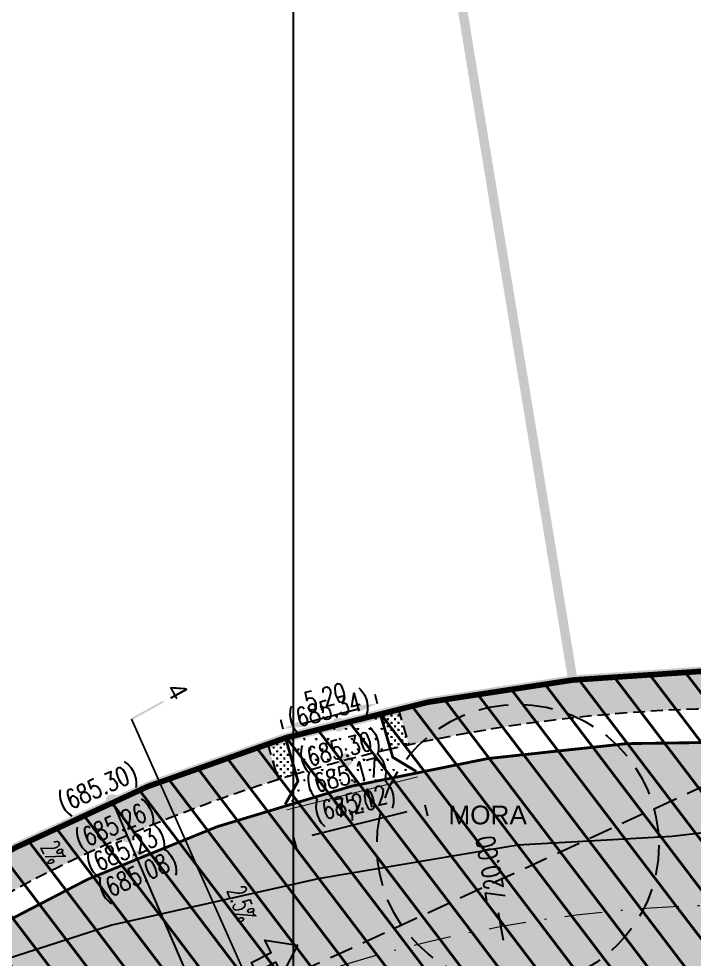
# Model space of a CAD drawing. Extents: x 352140 to 354978, y 6304672 to 6307963.
# Drawn here: x 352285.3 to 352321.4, y 6306026.4 to 6306076.6 of the extents above; entities that cross this region are included whole.
import ezdxf
from ezdxf.enums import TextEntityAlignment as Align

# ---------------------------------------------------------------- set-up
doc = ezdxf.new("R2010")
doc.units = 0
for name, pattern in [('CENTER', [50.8, 31.75, -6.35, 6.35, -6.35]), ('CONTINUOS', [0]), ('DASHDOT', [1, 0.5, -0.25, 0, -0.25]), ('DASHDOTX2', [2, 1, -0.5, 0, -0.5]), ('DASHED', [19.05, 12.7, -6.35]), ('HIDDEN', [9.525, 6.35, -3.175])]:
    doc.linetypes.add(name, pattern=pattern)
doc.layers.get('0').update_dxf_attribs({"linetype": 'CONTINUOUS'})
for name, color, linetype in [('00-S2_ALL AREA APORTANTES', 150, 'CONTINUOUS'), ('01_Dem Ext_Transl_niv.anillo', 130, 'CONTINUOUS'), ('02_Geo ext_Acotamiento', 7, 'CONTINUOUS'), ('02_Geo ext_Eje', 4, 'CONTINUOUS'), ('02_Geo ext_Geometria', 2, 'CONTINUOUS'), ('03_Pav ext_Escurrimiento', 2, 'CONTINUOUS'), ('03_Pav ext_HCV', 34, 'CONTINUOUS'), ('03_Pav ext_Linea de Corte', 6, 'CONTINUOUS'), ('03_Pav ext_Vereda HC', 42, 'CONTINUOUS'), ('03_Pav proy_Solera Tipo A', 1, 'CONTINUOUS'), ('03_S2_Pav ext_Borde vereda', 7, 'CONTINUOUS'), ('03_S3_Pav ext_Cota', 2, 'CONTINUOUS'), ('1-coordenadas', 8, 'CONTINUOUS'), ('1-MORA', 200, 'BATTING')]:
    doc.layers.add(name, color=color, linetype=linetype)
doc.layers.add('0_ASD_LINEA OFICIAL', color=253, linetype='DASHDOT', lineweight=20)
doc.layers.add('EJE PROYECTADO', color=7, linetype='DASHDOTX2', lineweight=15)
doc.styles.add('A', font='arial.ttf', dxfattribs={"height": 2})
doc.styles.add('JPG_2MM', font='simplex.shx', dxfattribs={"height": 1})
doc.styles.add('NEGRITA', font='swisse.ttf')
doc.styles.add('ROMANS', font='romans.shx', dxfattribs={"width": 0.75})
doc.linetypes.add('BATTING', pattern='A,0.0001,-0.1,[134,ltypeshp.shx,S=0.1,R=0,X=-0.1,Y=0],-0.2,[134,ltypeshp.shx,S=0.1,R=180,X=0.1,Y=0],-0.1', length=0.4001)
doc.dimstyles.new('Principal', dxfattribs={"dimscale": 0, "dimtxt": 2, "dimasz": 2, "dimexe": 1, "dimexo": 1, "dimtad": 1, "dimrnd": 0.05, "dimzin": 1, "dimtxsty": 'ROMANS', "dimcen": 2.5, "dimclrt": 2, "dimaunit": 2, "dimadec": 0, "dimazin": 0, "dimtfac": 1, "dimtmove": 0, "dimatfit": 3, "dimfxl": 1, "dimfxlon": 1, "dimarcsym": 0})
pattern_1 = [(359.999999999, (0, 0), (0.317500000006, 0.5499261309), [0.079375, -0.555625]), (90, (0.0397, -4e-13), (-0.317499999994, 0.549926130908), [0.0396875, -1.06016476181]), (90, (0.0496, -5e-13), (-0.317499999994, 0.549926130908), [0.03175, -1.06810226181]), (90, (0.02977, -3e-13), (-0.317499999994, 0.549926130908), [0.03175, -1.06810226181]), (59.999999999, (0.05953, -6e-13), (-0.317499999563, 0.549926131157), [0.0254, -0.6096]), (119.999999999, (0.01984, -2e-13), (-0.63499999957, 2.56e-10), [0.0254, -0.6096])]

# ---------------------------------------------------------------- blocks, each defined once
blk = doc.blocks.new('COORDENADAS')
at = {"layer": '1-coordenadas'}
blk.add_line((120, -900.625), (120, -0.625), dxfattribs=at)
blk = doc.blocks.new('*U962')
at = {"layer": 'EJE PROYECTADO', "color": 7, "linetype": 'DASHDOT', "lineweight": 15, "ltscale": 4}
blk.add_arc((352323.982, 6305956.912), 72.372, 63.50553, 114.73439, dxfattribs=at)
blk = doc.blocks.new('sta_tic')
blk.add_line((0, -1.5), (0, 1.5))
blk = doc.blocks.new('*D1125')
at = {"layer": '02_Geo ext_Acotamiento', "color": 0, "lineweight": -2, "transparency": 16777216}
for p, q in [((352279.341, 6306029.026), (352278.922, 6306028.754)), ((352279.885, 6306028.187), (352292.392, 6306008.883)), ((352292.936, 6306008.043), (352292.516, 6306007.771))]:
    blk.add_line(p, q, dxfattribs=at)
at = {"layer": '02_Geo ext_Acotamiento', "color": 0, "transparency": 16777216}
for points in [[(352280.025, 6306028.278), (352279.745, 6306028.096), (352279.341, 6306029.026)], [(352292.532, 6306008.973), (352292.252, 6306008.792), (352292.936, 6306008.043)]]:
    blk.add_solid(points, dxfattribs=at)
at = {"layer": '02_Geo ext_Acotamiento', "color": 2, "transparency": 16777216, "insert": (352286.9, 6306019.028), "char_height": 1, "attachment_point": 5, "rotation": 302.9384, "style": 'ROMANS'}
blk.add_mtext('25,00', dxfattribs=at)
blk = doc.blocks.new('*D1176')
at = {"layer": '02_Geo ext_Acotamiento', "color": 0, "lineweight": -2, "transparency": 16777216}
for p, q in [((352304.48, 6306040.022), (352304.347, 6306040.52)), ((352300.406, 6306038.948), (352303.51, 6306039.778)), ((352299.444, 6306038.675), (352299.311, 6306039.172))]:
    blk.add_line(p, q, dxfattribs=at)
at = {"layer": '02_Geo ext_Acotamiento', "color": 0, "transparency": 16777216}
for points in [[(352303.467, 6306039.939), (352303.553, 6306039.617), (352304.476, 6306040.037)], [(352300.363, 6306039.109), (352300.449, 6306038.787), (352299.44, 6306038.689)]]:
    blk.add_solid(points, dxfattribs=at)
at = {"layer": '02_Geo ext_Acotamiento', "color": 2, "transparency": 16777216, "insert": (352301.723, 6306040.24), "char_height": 1, "attachment_point": 5, "rotation": 14.9809, "style": 'ROMANS'}
blk.add_mtext('5,20', dxfattribs=at)
blk = doc.blocks.new('*D1177')
at = {"layer": '02_Geo ext_Acotamiento', "color": 0, "lineweight": -2, "transparency": 16777216}
for p, q in [((352300.998, 6306033.001), (352306.053, 6306034.276)), ((352306.995, 6306034.627), (352307.145, 6306034.036)), ((352300.001, 6306032.863), (352300.15, 6306032.271))]:
    blk.add_line(p, q, dxfattribs=at)
at = {"layer": '02_Geo ext_Acotamiento', "color": 0, "transparency": 16777216}
for points in [[(352306.012, 6306034.438), (352306.093, 6306034.114), (352307.022, 6306034.521)], [(352300.957, 6306033.162), (352301.039, 6306032.839), (352300.028, 6306032.756)]]:
    blk.add_solid(points, dxfattribs=at)
at = {"layer": '02_Geo ext_Acotamiento', "color": 2, "transparency": 16777216, "insert": (352303.303, 6306034.519), "char_height": 1, "attachment_point": 5, "rotation": 14.1596, "style": 'ROMANS'}
blk.add_mtext('7,20', dxfattribs=at)
blk = doc.blocks.new('A$C27410629')
at = {"layer": '0_ASD_LINEA OFICIAL', "ltscale": 8, "const_width": 0.5}
for points in [[(110.932, 1279.578), (99.953, 1346.361), (205.853, 1360.912), (205.853, 1360.912), (224.068, 1237.141)], [(110.932, 1279.578), (99.953, 1346.361), (6.684, 1333.564), (11.317, 1240.807), (13.576, 1195.446), (13.77, 1191.844), (39.524, 1192.667)]]:
    blk.add_lwpolyline(points, dxfattribs=at)
at = {"layer": '0_ASD_LINEA OFICIAL', "ltscale": 8}
blk.add_lwpolyline([(76.795, 1069.872, 0.5, 0.5, 0.00826), (73.751, 1083.846, 0.5, 0.5, 0.028444), (70.023, 1095.124, 0.5, 0.5, -0.012564), (61.852, 1118.104, 0.5, 0.5, -0.000048), (57.166, 1131.529, 0.5, 0.5, -0.013664), (47.353, 1157.145, 0.5, 0.5, -0.058265), (39.524, 1192.667, 0.5, 0.5, 0), (39.524, 1192.667, 0.5, 0.5, -0.003962), (39.31, 1195.102, 0.5, 0.5, -0.274101), (74.42, 1266.696, 0.5, 0.5, 0), (74.42, 1266.696, 0.5, 0.5, -0.117635), (110.932, 1279.578, 0.5, 0.5, -0.105448), (145.793, 1276.067, 0.5, 0.5, -0.042273), (159.013, 1270.584, 0.5, 0.5, 0), (184.1, 1256.74, 0.5, 0.5, 0.018937), (195.809, 1250.819, 0.5, 0.5, -0.011475), (213.872, 1241.445, 0.5, 0.5, 0.049621), (224.068, 1237.141, 0.5, 0.5, 0), (224.068, 1237.141, 0.5, 0.5, 0), (224.068, 1237.141, 0.5, 0.5, 0.088932), (244.73, 1234.105, 0.5, 0.5, 0.019373), (253.114, 1234.676, 0.5, 0.5, 0.023388), (286.019, 1240.578, 0.5, 0.5, 0.029815), (329.828, 1253.396, 0.5, 0.5, 0.005373)], format="xyseb", dxfattribs=at)

msp = doc.modelspace()

# ---------------------------------------------------------------- hatches: boundary and pattern name
at = {"layer": '00-S2_ALL AREA APORTANTES', "linetype": 'DASHED', "lineweight": 40, "ltscale": 0.25}
h = msp.add_hatch(dxfattribs=at)
h.set_pattern_fill('ANSI31', color=40, scale=0.5, angle=82.24516605)
h.paths.add_polyline_path([(352329.958, 6306041.577, 0.111504), (352293.034, 6306035.93, 0.009385), (352290.317, 6306034.821), (352295.275, 6306023.347, -0.120164), (352329.079, 6306029.105)])
h = msp.add_hatch(dxfattribs=at)
h.set_pattern_fill('ANSI31', color=150, scale=0.5, angle=82.24516605)
h.paths.add_polyline_path([(352293.701, 6306022.645, -0.005954), (352295.275, 6306023.347), (352290.317, 6306034.821, 0.144518), (352256.264, 6306006.523), (352266.649, 6305999.563, -0.137888)])
h = msp.add_hatch(dxfattribs=at)
h.set_pattern_fill('ANSI31', color=150, scale=0.5, angle=82.24516605)
h.paths.add_polyline_path([(352329.079, 6306029.105, 0.120164), (352295.275, 6306023.347), (352300.233, 6306011.873, -0.120172), (352328.2, 6306016.636)])
at = {"layer": '03_Pav ext_HCV'}
h = msp.add_hatch(dxfattribs=at)
h.set_pattern_fill('SWAMP', color=150, scale=0.025, style=0)
h.set_pattern_definition(pattern_1)
h.paths.add_polyline_path([(352304.609, 6306039.539, 0.015373), (352299.573, 6306038.192), (352300.127, 6306036.264, -0.015715), (352305.164, 6306037.606)])
h.paths.add_polyline_path([(352306.545, 6306036.412), (352305.291, 6306037.166), (352305.164, 6306037.606, 0.015715), (352300.127, 6306036.264), (352300.234, 6306035.891), (352299.551, 6306034.648, -0.022527)])
h = msp.add_hatch(dxfattribs=at)
h.set_pattern_fill('SWAMP', color=256, scale=0.025, style=0)
h.set_pattern_definition(pattern_1)
h.paths.add_polyline_path([(352360.868, 6306028.318, 0.28675), (352276.141, 6306023.176, 0.0187), (352271.771, 6306019.639, 0.138773), (352249.421, 6305985.326, 0.082117), (352247.11, 6305968.544), (352254.115, 6305968.473, -0.084919), (352256.178, 6305983.481, -0.137857), (352276.374, 6306014.366, -0.082167), (352277.763, 6306015.224), (352283.61, 6306017.626, -0.756292), (352284.323, 6306016.718), (352280.518, 6306011.509, -0.056138), (352279.761, 6306010.685, 0.137853), (352260.987, 6305982.105), (352259.47, 6305977.322, 0.031254), (352257.252, 6305968.441), (352264.368, 6305968.369, -0.026655), (352266.142, 6305975.205), (352267.659, 6305979.988, -0.134759), (352283.841, 6306004.951, 0.053092), (352286.688, 6306008.088), (352291.838, 6306015.138, -0.131534), (352295.864, 6306018.384, -0.22459), (352352.368, 6306016.968, -0.177147), (352353.778, 6306015.465), (352355.026, 6306012.534, 0.158755), (352356.247, 6306011.134), (352356.615, 6306010.905, 0.031279), (352404.264, 6305985.297, 0.154918), (352406.065, 6305985.074), (352409.365, 6305985.688, -0.15161), (352411.131, 6305985.481, 0.096079), (352450.563, 6305976.41, 0.02016), (352451.664, 6305976.418, 0.030451), (352465.817, 6305977.968, -0.006249), (352484.7, 6305980.987, 0.020638), (352496.406, 6305983.221, 0.002065), (352497.566, 6305983.498), (352495.91, 6305990.6), (352492.998, 6305990.597, -0.787443), (352492.723, 6305991.731), (352495.342, 6305993.034), (352493.682, 6306000.152, 0.030881), (352481.519, 6305996.59, -0.064439), (352455.735, 6305990.741), (352459.243, 6305990.831), (352455.735, 6305990.741, -0.011481), (352451.018, 6305990.403, -0.027768), (352440.821, 6305991.327), (352444.25, 6305990.587), (352440.821, 6305991.327, -0.070207), (352416.088, 6305998.602), (352416.602, 6305998.042), (352413.004, 6305999.994, -0.035722)])
at = {"layer": '03_Pav ext_Vereda HC'}
h = msp.add_hatch(dxfattribs=at)
h.set_pattern_fill('DOTS', color=256, scale=0.2, style=0)
h.paths.add_polyline_path([(352461.265, 6305996.923, -0.006362), (352458.567, 6305996.559), (352458.804, 6305994.573, 0.006374), (352461.558, 6305994.945, 0.022542), (352495.22, 6306001.482), (352495.35, 6306000.925), (352499.24, 6306001.857), (352499.104, 6306002.441, 0.018379), (352525.946, 6306010.281), (352525.285, 6306012.169, -0.04355)])
h.paths.add_polyline_path([(352444.877, 6305995.776), (352444.639, 6305993.778, 0.016501), (352451.829, 6305993.95), (352451.591, 6305995.94, -0.015697)])
h.paths.add_polyline_path([(352418.726, 6306002.697), (352417.895, 6306000.876, 0.077529), (352437.673, 6305994.479), (352437.91, 6305996.467, -0.07753)])
h.paths.add_polyline_path([(352399.555, 6306012.637, -0.017844), (352388.064, 6306018.453), (352362.976, 6306032.296, 0.175924), (352305.585, 6306039.763), (352306.141, 6306037.828, -0.175094), (352362.033, 6306030.532), (352387.097, 6306016.702, 0.017813), (352398.695, 6306010.831, -0.008288), (352411.713, 6306004.189), (352412.545, 6306006.012, 0.008233)])
h = msp.add_hatch(dxfattribs=at)
h.set_pattern_fill('CROSS', color=0, scale=0.03, style=0)
h.paths.add_polyline_path([(352305.585, 6306039.763, 0.002953), (352304.609, 6306039.539), (352305.164, 6306037.606, -0.003019), (352306.141, 6306037.828)])
h = msp.add_hatch(dxfattribs=at)
h.set_pattern_fill('CROSS', color=0, scale=0.03, style=0)
h.paths.add_polyline_path([(352299.573, 6306038.192, 0.002949), (352298.617, 6306037.898), (352299.171, 6306035.971, -0.003014), (352300.127, 6306036.264)])
h = msp.add_hatch(dxfattribs=at)
h.set_pattern_fill('DOTS', color=256, scale=0.2, style=0)
h.paths.add_polyline_path([(352245.122, 6305966.765, -0.29647), (352293.78, 6306034.074, -0.01723), (352299.171, 6306035.971), (352298.617, 6306037.898, 0.01746), (352293.034, 6306035.93, 0.331704), (352243.273, 6305956.815, 0.025875), (352245.297, 6305941.433), (352247.25, 6305941.873, -0.025742), (352245.267, 6305956.973, -0.01903), (352245.029, 6305962.765), (352247.184, 6305962.743), (352247.099, 6305963.421, -0.015971), (352246.789, 6305966.748)])
h.paths.add_polyline_path([(352253.203, 6305919.521, -0.027295), (352248.679, 6305935.021), (352246.729, 6305934.58, 0.027318), (352251.316, 6305918.857, 0.013664), (352261.129, 6305893.241), (352268.112, 6305873.236, 0.017415), (352273.982, 6305856.846, -0.040658), (352278.541, 6305841.982, -0.002815), (352279.585, 6305837.24), (352281.547, 6305837.633, 0.002828), (352280.493, 6305842.417, 0.040614), (352275.845, 6305857.576, -0.017452), (352270.009, 6305873.87), (352262.999, 6305893.954, -0.013692)])

# ---------------------------------------------------------------- linework, layer by layer
at = {"layer": '00-S2_ALL AREA APORTANTES', "color": 150, "ltscale": 0.25}
msp.add_lwpolyline([(352290.317, 6306034.821), (352300.233, 6306011.873)], dxfattribs=at)
at = {"layer": '01_Dem Ext_Transl_niv.anillo', "linetype": 'HIDDEN', "ltscale": 0.25}
msp.add_circle((352311.964, 6306032.468), 7.522, dxfattribs=at)
at = {"layer": '02_Geo ext_Eje', "linetype": 'CENTER', "ltscale": 0.1, "const_width": 0.3, "flags": 128}
msp.add_lwpolyline([(352312.187, 6305350.253), (352300.27, 6305525.493), (352298.81, 6305526.329), (352298.124, 6305536.419), (352297.466, 6305554.947), (352300.373, 6305560.093, -0.003728), (352298.887, 6305583.425), (352295.939, 6305635.972), (352293.844, 6305666.194, -0.018402), (352293.344, 6305681.639, 0.015172), (352293.186, 6305687.704), (352288.488, 6305771.091, 0.009387), (352287.084, 6305789.506, 0.024149), (352280.76, 6305831.584), (352280.76, 6305831.584, 0.00826), (352277.716, 6305845.558, 0.028444), (352273.988, 6305856.836, -0.012564), (352265.817, 6305879.816, -0.000048), (352261.131, 6305893.241, -0.013664), (352251.318, 6305918.857, -0.058265), (352243.489, 6305954.379), (352243.489, 6305954.379, -0.003962), (352243.275, 6305956.815, -0.274101), (352278.385, 6306028.408), (352278.385, 6306028.408, -0.117635), (352314.897, 6306041.29, -0.105448), (352349.758, 6306037.779, -0.042273), (352362.978, 6306032.296), (352388.065, 6306018.453, 0.018937), (352399.773, 6306012.531, -0.011475), (352417.837, 6306003.157, 0.049621), (352428.033, 6305998.853), (352428.033, 6305998.853), (352428.033, 6305998.853, 0.088932), (352448.695, 6305995.817, 0.019373), (352457.079, 6305996.388, 0.023388), (352489.984, 6306002.291, 0.029815), (352533.792, 6306015.108, 0.005373), (352539.52, 6306017.216, -0.020389), (352573.144, 6306028.108, -0.010338), (352585.981, 6306031.484, -0.011736), (352605.848, 6306035.894), (352704.857, 6306049.873)], format="xyb", dxfattribs=at)
at = {"layer": '02_Geo ext_Geometria', "color": 251, "linetype": 'DASHED', "ltscale": 0.1}
msp.add_line((352325.611, 6306037.345), (352293.701, 6306022.645), dxfattribs=at)
at = {"layer": '03_Pav ext_Escurrimiento', "elevation": 0}
msp.add_lwpolyline([(352288.268, 6306031.833, 0, 0.32, 0), (352287.956, 6306032.466, 0, 0, 0), (352287.602, 6306033.186, 0, 0, 0)], format="xyseb", dxfattribs=at)
at = {"layer": '03_Pav ext_Escurrimiento'}
msp.add_lwpolyline([(352297.764, 6306030.746, 0, 0.4, 0), (352298.055, 6306029.912, 0, 0, 0), (352298.432, 6306028.835, 0, 0, 0)], format="xyseb", dxfattribs=at)
at = {"layer": '03_Pav ext_Linea de Corte', "color": 6}
msp.add_lwpolyline([(352293.111, 6306040.173, 0, 0.6, 0), (352292.203, 6306039.675, 0.1, 0.1, 0), (352291.352, 6306039.208, 0, 0, 0)], format="xyseb", dxfattribs=at)
at = {"layer": '03_Pav ext_Linea de Corte', "color": 6, "linetype": 'CENTER', "ltscale": 0.025, "const_width": 0.1}
msp.add_lwpolyline([(352303.992, 6306010.779), (352291.352, 6306039.208)], dxfattribs=at)
at = {"layer": '03_Pav proy_Solera Tipo A', "linetype": 'CONTINUOS', "ltscale": 0.1, "const_width": 0.15}
for points in [[(352304.609, 6306039.539), (352305.291, 6306037.166), (352306.545, 6306036.412)], [(352299.573, 6306038.192), (352300.234, 6306035.891), (352299.551, 6306034.648)]]:
    msp.add_lwpolyline(points, dxfattribs=at)
at = {"layer": '03_Pav proy_Solera Tipo A', "linetype": 'CONTINUOS', "ltscale": 0.1}
msp.add_lwpolyline([(352495.441, 6306000.535, 0.15, 0.15, 0.036548), (352481.026, 6305996.41, 0.15, 0.15, -0.074694), (352451.018, 6305990.403, 0.15, 0.15, -0.099766), (352415.556, 6305998.845, 0.15, 0.15, -0.037408), (352360.868, 6306028.318, 0.15, 0.15, 0.28675), (352276.141, 6306023.176, 0.15, 0.15, 0.0187), (352271.771, 6306019.639, 0.15, 0.15, 0.137857), (352249.502, 6305985.584, 0.15, 0.15, 0.092175), (352247.19, 6305966.744, 0, 0, 0)], format="xyseb", dxfattribs=at)
at = {"layer": '03_Pav proy_Solera Tipo A', "color": 0, "linetype": 'DASHED', "ltscale": 0.05, "const_width": 0.05}
msp.add_lwpolyline([(352299.624, 6306034.357), (352306.618, 6306036.121)], dxfattribs=at)
at = {"layer": '03_S2_Pav ext_Borde vereda', "linetype": 'DASHED', "ltscale": 0.05}
for points in [[(352387.097, 6306016.702), (352362.033, 6306030.532, 0.178204), (352305.165, 6306037.607, 0.178204)], [(352305.165, 6306037.607, 0.015718), (352300.127, 6306036.264, 0.020246), (352293.78, 6306034.074, 0.29647), (352245.122, 6305966.765), (352247.188, 6305966.744)]]:
    msp.add_lwpolyline(points, format="xyb", dxfattribs=at)
for points in [[(352305.585, 6306039.763), (352306.143, 6306037.821)], [(352298.612, 6306037.916), (352299.171, 6306035.971)]]:
    msp.add_lwpolyline(points, dxfattribs=at)
at = {"layer": '03_S3_Pav ext_Cota', "const_width": 0.45}
for points in [[(352302.296, 6306039.002, 1), (352302.514, 6306038.824, 1)], [(352302.66, 6306037.099, 1), (352302.878, 6306036.922, 1)], [(352303.066, 6306035.734, 1), (352303.284, 6306035.557, 1)], [(352290.217, 6306034.901, 1), (352290.46, 6306034.759, 1)], [(352291.007, 6306033.063, 1), (352291.25, 6306032.922, 1)], [(352291.601, 6306031.913, 1), (352291.844, 6306031.771, 1)]]:
    msp.add_lwpolyline(points, format="xyb", close=True, dxfattribs=at)
at = {"layer": '03_S3_Pav ext_Cota', "color": 2, "ltscale": 0.5}
msp.add_lwpolyline([(352297.886, 6306025.958), (352297.754, 6306026.218), (352298.796, 6306026.743), (352298.464, 6306027.404), (352300.21, 6306027.128), (352299.391, 6306025.561), (352299.058, 6306026.222), (352298.017, 6306025.698)], close=True, dxfattribs=at)
at = {"layer": '1-MORA', "ltscale": 2, "flags": 128}
msp.add_lwpolyline([(352342.893, 6306035.726), (352334.194, 6306034.567), (352320.172, 6306032.932), (352311.964, 6306032.468), (352301.304, 6306030.676), (352290.298, 6306028.199), (352282.91, 6306025.812), (352275.433, 6306025.139)], dxfattribs=at)

# ---------------------------------------------------------------- block references
at = {"color": 252, "linetype": 'DASHED'}
msp.add_blockref('COORDENADAS', (352180, 6306200.625), dxfattribs=at)
at = {"layer": '02_Geo ext_Acotamiento', "color": 2, "linetype": 'Continuous', "lineweight": -3, "xscale": 0.5, "yscale": 0.5, "zscale": 0.5, "rotation": 10.27534808758376}
msp.add_blockref('sta_tic', (352311.072, 6306028.124), dxfattribs=at)
at = {"layer": '03_S2_Pav ext_Borde vereda', "linetype": 'Continuous'}
msp.add_blockref('A$C27410629', (352203.962, 6304761.714), dxfattribs=at)
at = {"layer": 'EJE PROYECTADO', "color": 7, "linetype": 'DASHDOTX2', "lineweight": 15, "ltscale": 4}
msp.add_blockref('*U962', (0, 0), dxfattribs=at)

# ---------------------------------------------------------------- texts
at = {"layer": '01_Dem Ext_Transl_niv.anillo', "color": 18, "ltscale": 6, "true_color": 0x000000, "style": 'A'}
msp.add_text('MORA', height=1, dxfattribs=at).set_placement((352308.257, 6306033.586))
at = {"layer": '02_Geo ext_Acotamiento', "color": 7, "linetype": 'Continuous', "lineweight": -3, "insert": (352310.827, 6306029.477), "char_height": 1, "attachment_point": 4, "rotation": 100.2753, "style": 'ROMANS'}
msp.add_mtext('{\\C256;720.00}', dxfattribs=at)
at = {"layer": '03_Pav ext_Escurrimiento', "style": 'ROMANS', "oblique": 359.8723, "width": 0.597843}
for s, rotation, p in [('2%%%', 296.0013, (352286.731, 6306031.88, 0)), ('2.5%%%', 289.8423, (352296.76, 6306029.174))]:
    msp.add_text(s, height=0.9997, rotation=rotation, dxfattribs=at).set_placement(p, align=Align.CENTER)
at = {"layer": '03_Pav ext_Linea de Corte', "color": 6, "style": 'NEGRITA'}
msp.add_text('4', height=1, rotation=298.7608, dxfattribs=at).set_placement((352293.177, 6306040.801))
at = {"layer": '03_S3_Pav ext_Cota', "style": 'JPG_2MM', "width": 0.75}
for s, rotation, p in [('(685.34)', 15.0665, (352299.847, 6306038.657)), ('(685.30)', 15.0665, (352300.432, 6306036.552)), ('(685.17)', 15.0665, (352300.816, 6306035.161)), ('(685.30)', 23.934, (352287.71, 6306034.195)), ('(685.12)', 15.0665, (352301.231, 6306033.707)), ('(685.26)', 23.934, (352288.613, 6306032.206)), ('(685.23)', 23.934, (352289.207, 6306030.89)), ('(685.08)', 23.934, (352289.84, 6306029.518))]:
    msp.add_text(s, height=1, rotation=rotation, dxfattribs=at).set_placement(p)

# ---------------------------------------------------------------- dimensions: what is measured, and where the dimension line sits
at = {"layer": '02_Geo ext_Acotamiento'}
for p1, p2, distance, picture, middle in [((352299.573, 6306038.192), (352304.609, 6306039.539), 0.515, '*D1176', (352301.723, 6306040.24)), ((352299.551, 6306034.648), (352306.545, 6306036.412), -1.951, '*D1177', (352303.303, 6306034.519))]:
    dim = msp.add_aligned_dim(p1=p1, p2=p2, distance=distance, dimstyle='Principal', override={"dimaunit": 0, "dimfxl": 0.22, "dimarcsym": 1}, dxfattribs=at)
    dim.commit()
    dim.dimension.update_dxf_attribs({"geometry": picture, "text_midpoint": middle})
dim = msp.add_aligned_dim(p1=(352279.341, 6306029.026), p2=(352292.936, 6306008.043), distance=0, dimstyle='Principal', dxfattribs=at)
dim.commit()
dim.dimension.update_dxf_attribs({"geometry": '*D1125', "text_midpoint": (352286.9, 6306019.028)})

doc.saveas('drawing.dxf')
